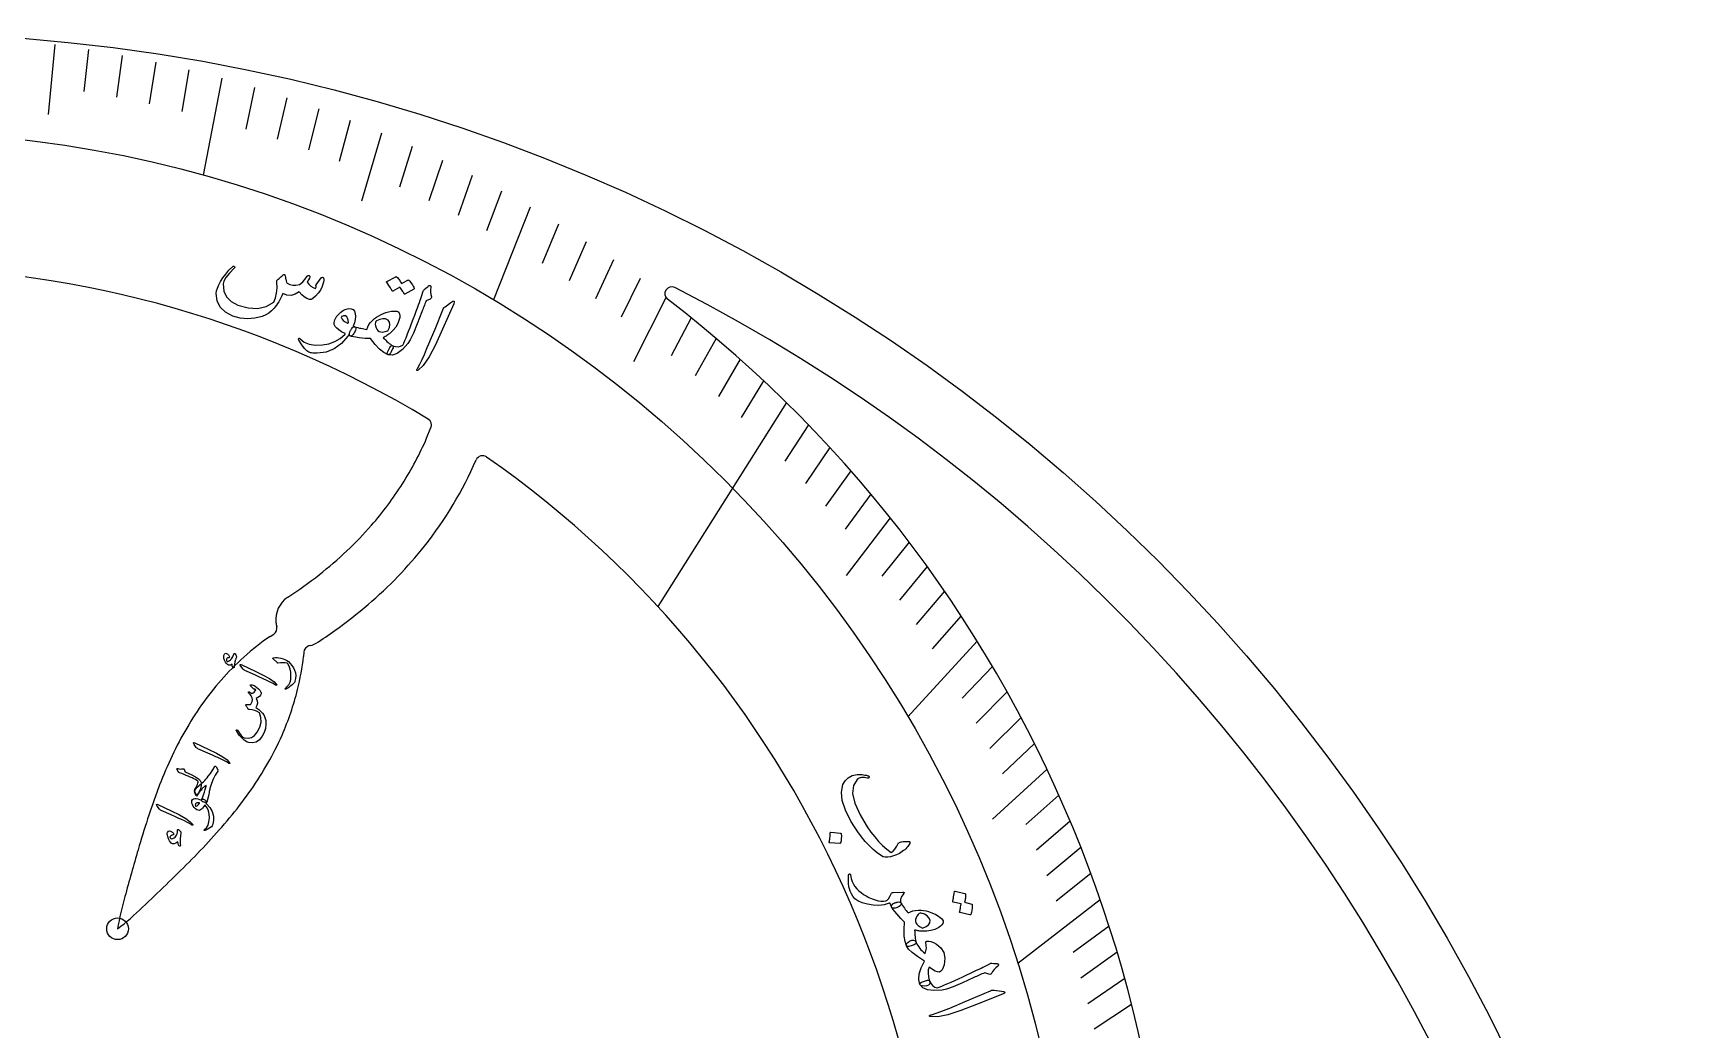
# Model space of a CAD drawing. Header units: millimetres. Extents: x -65 to 65, y -65 to 65.
# Drawn here: x 5.4 to 65, y 29 to 65 of the extents above; entities that cross this region are included whole.
import ezdxf

# ---------------------------------------------------------------- set-up
doc = ezdxf.new("R2010")
doc.units = ezdxf.units.MM
for name, color, linetype in [('CUT_INNER', 6, 'Continuous'), ('CUT_OUTER', 1, 'Continuous'), ('ENGRAVE', 7, 'Continuous'), ('ENGRAVE_FINE', 8, 'Continuous'), ('TEXT', 5, 'Continuous')]:
    doc.layers.add(name, color=color, linetype=linetype)

msp = doc.modelspace()

# ---------------------------------------------------------------- linework, layer by layer
at = {"layer": 'CUT_INNER'}
for points in [[(19.579, 50.387), (19.736, 50.772)], [(14.562, 44.65), (14.567, 44.654)], [(13.933, 43.243), (14.064, 43.325)], [(15.15, 42.674), (15.139, 42.52)], [(15.402, 42.916), (15.336, 42.898)]]:
    msp.add_lwpolyline(points, dxfattribs=at)
for centre, radius, start, end in [((0, 18.575), 37.975, 58.86644, 122.49135), ((0, 0), 62.692, 275.27413, 62.92436), ((28.421, 55.599), 0.25, 62.75391, 232.55859), ((0.001, 18.575), 46.424, 350.66261, 52.4902), ((19.505, 50.866), 0.25, 337.78128, 58.88672), ((8.406, 55.271), 12.194, 327.64715, 336.39217), ((8.435, 55.255), 14.111, 321.64925, 336.4067), ((21.596, 49.507), 0.25, 55.01953, 156.34065), ((0.001, 18.574), 37.975, 351.61294, 55.07947), ((8.324, 55.332), 12.296, 318.89403, 327.61014), ((7.671, 55.896), 13.159, 313.35032, 318.9157), ((6.869, 56.748), 14.329, 308.06467, 313.343), ((7.967, 55.624), 14.707, 315.98885, 321.65467), ((5.702, 58.249), 16.23, 303.1091, 308.04118), ((7.283, 56.288), 15.661, 310.56511, 315.98112), ((15.115, 43.847), 0.975, 124.557, 185.86473), ((6.367, 57.361), 17.071, 305.46598, 310.55976), ((13.931, 43.537), 0.25, 302.15075, 14.66923), ((14.946, 43.821), 0.804, 185.27168, 195.97488), ((19.275, 35.522), 9.389, 124.67953, 132.06381), ((15.115, 43.847), 0.975, 287.1214, 299.09205), ((11.073, 50.413), 8.684, 301.33185, 306.77057), ((19.758, 34.97), 10.122, 132.00273, 138.59518), ((5.808, 43.592), 9.392, 346.01775, 353.44478), ((15.399, 42.656), 0.25, 104.66923, 175.97425), ((20.048, 34.717), 10.506, 138.6052, 144.82507), ((4.998, 43.789), 10.226, 336.31897, 346.04619), ((20.828, 34.173), 11.457, 144.84643, 150.50533), ((22.546, 33.206), 13.43, 150.52262, 155.3602), ((4.393, 44.056), 10.887, 330.34174, 336.30851), ((25.87, 31.684), 17.085, 155.36868, 159.20185), ((3.172, 44.756), 12.295, 325.05207, 330.32142), ((32.289, 29.246), 23.952, 159.20177, 161.96322), ((0.958, 46.307), 14.998, 320.6964, 325.03912), ((45.941, 24.795), 38.31, 161.95507, 163.69653), ((-2.891, 49.46), 19.974, 317.40082, 320.69243), ((-10.077, 56.065), 29.735, 315.17221, 317.40479), ((80.765, 14.594), 74.598, 163.68517, 165.03544), ((-25.563, 71.441), 51.557, 313.89071, 315.18626), ((-48.043, 94.702), 83.906, 313.13851, 313.94083), ((18.198, 31.077), 9.899, 163.6964, 170.5822), ((2.398, 40.548), 9.902, 307.5474, 314.42357)]:
    msp.add_arc(centre, radius, start, end, dxfattribs=at)
at = {"layer": 'CUT_OUTER'}
msp.add_circle((0, 0), 65, dxfattribs=at)
at = {"layer": 'ENGRAVE'}
for points in [[(12.192, 63.37), (11.52, 59.874)], [(23.319, 58.718), (21.994, 55.38)], [(32.553, 51.675), (27.919, 44.318)], [(39.436, 43.072), (36.939, 40.345)], [(43.878, 33.743), (40.898, 31.451)]]:
    msp.add_lwpolyline(points, dxfattribs=at)
for centre, radius in [((0, 18.574), 42.877), ((8.432, 32.697), 0.39)]:
    msp.add_circle(centre, radius, dxfattribs=at)
at = {"layer": 'ENGRAVE_FINE'}
for points in [[(6.166, 64.589), (5.925, 62.063)], [(7.386, 64.409), (7.213, 62.896)], [(8.601, 64.196), (8.398, 62.687)], [(9.807, 63.952), (9.576, 62.446)], [(11.005, 63.677), (10.745, 62.175)], [(13.369, 63.033), (13.052, 61.54)], [(14.534, 62.666), (14.189, 61.178)], [(15.686, 62.27), (15.313, 60.788)], [(16.825, 61.844), (16.423, 60.368)], [(17.948, 61.39), (17.232, 58.941)], [(19.057, 60.908), (18.599, 59.446)], [(20.149, 60.4), (19.664, 58.945)], [(21.224, 59.865), (20.711, 58.418)], [(22.281, 59.304), (21.74, 57.865)], [(24.339, 58.109), (23.744, 56.688)], [(25.338, 57.476), (24.716, 56.065)], [(26.317, 56.821), (25.668, 55.42)], [(27.275, 56.143), (26.599, 54.753)], [(28.211, 55.446), (27.041, 53.146)], [(29.125, 54.728), (28.397, 53.36)], [(30.017, 53.991), (29.263, 52.635)], [(30.886, 53.236), (30.106, 51.892)], [(31.731, 52.464), (30.926, 51.132)], [(33.352, 50.87), (32.496, 49.565)], [(34.126, 50.051), (33.245, 48.76)], [(34.876, 49.218), (33.971, 47.941)], [(35.601, 48.372), (34.672, 47.11)], [(36.302, 47.514), (34.712, 45.434)], [(36.978, 46.645), (36.002, 45.413)], [(37.63, 45.766), (36.63, 44.549)], [(38.256, 44.876), (37.233, 43.676)], [(38.858, 43.978), (37.813, 42.795)], [(39.989, 42.16), (38.898, 41.01)], [(40.517, 41.24), (39.405, 40.108)], [(41.021, 40.315), (39.887, 39.201)], [(41.5, 39.385), (40.345, 38.289)], [(41.955, 38.451), (39.994, 36.654)], [(42.387, 37.514), (41.191, 36.456)], [(42.795, 36.574), (41.579, 35.535)], [(43.179, 35.631), (41.943, 34.612)], [(43.54, 34.688), (42.285, 33.688)], [(44.193, 32.798), (42.901, 31.839)], [(44.486, 31.854), (43.176, 30.915)], [(44.757, 30.91), (43.429, 29.993)], [(45.006, 29.968), (43.66, 29.072)]]:
    msp.add_lwpolyline(points, dxfattribs=at)
at = {"layer": 'TEXT'}
for points in [[(15.777, 56.168), (15.79, 56.181), (15.804, 56.19), (15.818, 56.192), (15.831, 56.189), (15.846, 56.181), (15.858, 56.169), (15.865, 56.155), (15.868, 56.138), (15.87, 56.082), (15.861, 56.017), (15.841, 55.943), (15.809, 55.861), (15.745, 55.732), (15.667, 55.617), (15.575, 55.515), (15.47, 55.427), (15.439, 55.408), (15.409, 55.396), (15.379, 55.391), (15.35, 55.393), (15.256, 55.425), (15.164, 55.483), (15.073, 55.565), (14.984, 55.672), (14.835, 55.579), (14.687, 55.536), (14.54, 55.544), (14.392, 55.603), (14.356, 55.524), (14.319, 55.45), (14.281, 55.379), (14.242, 55.312), (14.202, 55.249), (14.161, 55.188), (14.119, 55.131), (14.076, 55.076), (13.988, 54.982), (13.887, 54.901), (13.774, 54.835), (13.65, 54.784), (13.379, 54.716), (13.114, 54.694), (12.852, 54.72), (12.594, 54.792), (12.323, 54.93), (12.132, 55.112), (12.022, 55.339), (11.991, 55.611), (12.004, 55.702), (12.035, 55.803), (12.082, 55.917), (12.148, 56.042), (12.231, 56.175), (12.331, 56.309), (12.449, 56.444), (12.584, 56.579), (12.594, 56.587), (12.604, 56.592), (12.615, 56.593), (12.627, 56.59), (12.637, 56.586), (12.646, 56.58), (12.652, 56.572), (12.656, 56.563), (12.657, 56.552), (12.655, 56.541), (12.65, 56.531), (12.642, 56.521), (12.467, 56.339), (12.342, 56.184), (12.267, 56.054), (12.241, 55.951), (12.264, 55.698), (12.36, 55.486), (12.53, 55.317), (12.774, 55.188), (13.141, 55.085), (13.479, 55.068), (13.788, 55.138), (14.071, 55.297), (14.129, 55.451), (14.166, 55.622), (14.182, 55.811), (14.176, 56.018), (14.174, 56.04), (14.175, 56.058), (14.18, 56.073), (14.188, 56.084), (14.225, 56.119), (14.259, 56.151), (14.292, 56.182), (14.323, 56.21), (14.352, 56.235), (14.379, 56.257), (14.403, 56.276), (14.425, 56.291), (14.436, 56.297), (14.446, 56.297), (14.454, 56.292), (14.461, 56.282), (14.464, 56.275), (14.467, 56.264), (14.472, 56.25), (14.477, 56.232), (14.483, 56.211), (14.488, 56.186), (14.493, 56.158), (14.499, 56.127), (14.51, 56.067), (14.522, 56.022), (14.534, 55.992), (14.546, 55.977), (14.642, 55.93), (14.748, 55.908), (14.864, 55.911), (14.99, 55.938), (15.043, 55.968), (15.108, 56.027), (15.185, 56.114), (15.272, 56.23), (15.28, 56.241), (15.291, 56.249), (15.303, 56.254), (15.318, 56.255), (15.331, 56.255), (15.343, 56.252), (15.352, 56.246), (15.361, 56.238), (15.366, 56.209), (15.353, 56.162), (15.323, 56.098), (15.275, 56.017), (15.333, 55.939), (15.402, 55.874), (15.483, 55.823), (15.576, 55.786), (15.587, 55.814), (15.593, 55.838), (15.594, 55.858), (15.591, 55.873), (15.586, 55.889), (15.585, 55.902), (15.588, 55.914), (15.594, 55.925)], [(18.902, 56.094), (18.909, 56.097), (18.917, 56.096), (18.927, 56.093), (18.937, 56.086), (18.968, 56.054), (18.996, 56.021), (19.023, 55.986), (19.049, 55.952), (19.072, 55.916), (19.093, 55.878), (19.113, 55.839), (19.131, 55.799), (19.134, 55.788), (19.132, 55.779), (19.127, 55.771), (19.118, 55.764), (18.795, 55.581), (18.788, 55.579), (18.781, 55.583), (18.773, 55.592), (18.765, 55.605), (18.76, 55.616), (18.751, 55.632), (18.738, 55.653), (18.722, 55.68), (18.701, 55.711), (18.676, 55.749), (18.646, 55.792), (18.613, 55.842), (18.361, 55.697), (18.351, 55.694), (18.342, 55.697), (18.333, 55.705), (18.325, 55.72), (18.318, 55.732), (18.307, 55.752), (18.291, 55.778), (18.271, 55.81), (18.246, 55.85), (18.215, 55.897), (18.179, 55.951), (18.138, 56.012), (18.134, 56.02), (18.134, 56.027), (18.138, 56.032), (18.145, 56.036), (18.463, 56.212), (18.47, 56.215), (18.478, 56.214), (18.487, 56.211), (18.497, 56.205), (18.525, 56.179), (18.55, 56.152), (18.574, 56.124), (18.596, 56.094), (18.616, 56.064), (18.635, 56.033), (18.652, 56.002), (18.667, 55.97)], [(19.495, 55.757), (19.552, 55.803), (19.597, 55.839), (19.629, 55.866), (19.65, 55.884), (19.664, 55.895), (19.678, 55.901), (19.691, 55.901), (19.705, 55.897), (19.718, 55.887), (19.726, 55.874), (19.729, 55.858), (19.728, 55.839), (19.718, 55.744), (19.719, 55.654), (19.73, 55.569), (19.75, 55.488), (19.755, 55.464), (19.748, 55.442), (19.731, 55.423), (19.702, 55.407), (19.56, 55.34), (19.539, 55.287), (19.518, 55.234), (19.498, 55.183), (19.479, 55.133), (19.459, 55.083), (19.441, 55.035), (19.422, 54.987), (19.405, 54.941), (19.239, 54.508), (19.101, 54.176), (18.989, 53.942), (18.906, 53.807), (18.703, 53.59), (18.515, 53.449), (18.343, 53.385), (18.186, 53.397), (18.182, 53.399), (18.178, 53.401), (18.175, 53.403), (18.171, 53.405), (18.161, 53.436), (18.172, 53.49), (18.204, 53.566), (18.257, 53.664), (18.279, 53.699), (18.303, 53.721), (18.329, 53.729), (18.356, 53.723), (18.457, 53.694), (18.55, 53.687), (18.636, 53.703), (18.715, 53.742), (18.752, 53.819), (18.792, 53.908), (18.835, 54.009), (18.881, 54.121), (18.93, 54.245), (18.983, 54.379), (19.037, 54.524), (19.095, 54.679), (19.153, 54.831), (19.204, 54.968), (19.249, 55.09), (19.288, 55.197), (19.32, 55.288), (19.348, 55.364), (19.37, 55.424), (19.387, 55.468), (19.458, 55.694), (19.467, 55.715), (19.477, 55.733), (19.486, 55.747), (19.495, 55.757)], [(16.737, 54.066), (16.509, 53.802), (16.249, 53.612), (15.957, 53.496), (15.632, 53.454), (15.59, 53.454), (15.549, 53.455), (15.508, 53.458), (15.469, 53.462), (15.432, 53.467), (15.396, 53.474), (15.362, 53.483), (15.33, 53.494), (15.259, 53.539), (15.175, 53.625), (15.079, 53.752), (14.97, 53.921), (14.96, 53.943), (14.956, 53.961), (14.959, 53.976), (14.969, 53.988), (14.982, 53.995), (14.995, 53.995), (15.008, 53.988), (15.022, 53.974), (15.159, 53.852), (15.337, 53.775), (15.558, 53.743), (15.823, 53.754), (16.056, 53.798), (16.27, 53.877), (16.464, 53.991), (16.638, 54.14), (16.641, 54.147), (16.641, 54.153), (16.64, 54.159), (16.636, 54.163), (16.514, 54.229), (16.414, 54.293), (16.336, 54.356), (16.28, 54.417), (16.247, 54.488), (16.242, 54.567), (16.265, 54.655), (16.316, 54.751), (16.324, 54.764), (16.333, 54.776), (16.342, 54.788), (16.352, 54.8), (16.362, 54.813), (16.373, 54.826), (16.385, 54.84), (16.398, 54.853), (16.489, 54.94), (16.582, 55.004), (16.677, 55.046), (16.772, 55.065), (16.859, 55.059), (16.926, 55.028), (16.973, 54.97), (17.001, 54.886), (17.011, 54.783), (17.004, 54.673), (16.978, 54.555), (16.935, 54.43), (16.942, 54.426), (16.949, 54.423), (16.956, 54.421), (16.963, 54.419), (16.97, 54.416), (16.977, 54.414), (16.984, 54.411), (16.991, 54.407), (17.014, 54.39), (17.025, 54.365), (17.026, 54.332), (17.017, 54.291), (17.001, 54.249), (16.98, 54.208), (16.956, 54.168), (16.927, 54.13), (16.898, 54.099), (16.872, 54.078), (16.85, 54.069), (16.832, 54.071), (16.763, 54.104), (16.759, 54.097), (16.754, 54.089), (16.746, 54.079), (16.737, 54.066)], [(18.551, 54.952), (18.556, 54.95), (18.561, 54.947), (18.565, 54.944), (18.569, 54.941), (18.572, 54.938), (18.575, 54.935), (18.578, 54.932), (18.581, 54.928), (18.604, 54.874), (18.614, 54.813), (18.61, 54.745), (18.593, 54.669), (18.537, 54.526), (18.463, 54.397), (18.372, 54.282), (18.263, 54.181), (18.235, 54.159), (18.206, 54.137), (18.176, 54.115), (18.145, 54.094), (18.114, 54.074), (18.081, 54.054), (18.048, 54.034), (18.014, 54.015), (18.059, 53.968), (18.104, 53.923), (18.147, 53.882), (18.19, 53.844), (18.233, 53.809), (18.274, 53.777), (18.315, 53.748), (18.356, 53.723), (18.369, 53.709), (18.373, 53.686), (18.367, 53.653), (18.352, 53.61), (18.304, 53.507), (18.261, 53.437), (18.221, 53.401), (18.186, 53.397), (18.033, 53.477), (17.878, 53.602), (17.719, 53.771), (17.555, 53.984), (17.464, 53.986), (17.366, 53.991), (17.258, 54), (17.143, 54.013), (17.028, 54.029), (16.938, 54.044), (16.871, 54.058), (16.828, 54.073), (16.81, 54.088), (16.8, 54.111), (16.797, 54.144), (16.802, 54.185), (16.806, 54.208), (16.813, 54.23), (16.821, 54.251), (16.831, 54.271), (16.842, 54.291), (16.853, 54.31), (16.865, 54.329), (16.878, 54.348), (16.907, 54.38), (16.934, 54.401), (16.961, 54.409), (16.986, 54.405), (17.043, 54.39), (17.099, 54.376), (17.154, 54.363), (17.207, 54.352), (17.261, 54.341), (17.314, 54.332), (17.367, 54.323), (17.419, 54.315), (17.453, 54.401), (17.5, 54.484), (17.56, 54.565), (17.634, 54.643), (17.702, 54.701), (17.775, 54.755), (17.852, 54.803), (17.933, 54.846), (18.02, 54.884), (18.111, 54.917), (18.208, 54.944), (18.31, 54.965), (18.386, 54.974), (18.452, 54.975), (18.507, 54.968), (18.551, 54.952)], [(20.451, 55.288), (20.523, 55.334), (20.565, 55.341), (20.576, 55.309), (20.556, 55.238), (20.15, 54.317), (19.897, 53.754), (19.666, 53.32), (19.459, 53.015), (19.275, 52.839), (19.254, 52.828), (19.238, 52.825), (19.228, 52.828), (19.224, 52.839), (19.224, 52.853), (19.227, 52.869), (19.234, 52.887), (19.244, 52.908), (19.331, 53.062), (19.416, 53.23), (19.499, 53.411), (19.579, 53.606), (19.601, 53.656), (19.659, 53.793), (19.753, 54.017), (19.882, 54.327), (20.16, 55.019), (20.177, 55.054), (20.196, 55.085), (20.218, 55.111), (20.242, 55.132)], [(16.756, 54.563), (16.749, 54.649), (16.729, 54.717), (16.695, 54.766), (16.649, 54.797), (16.616, 54.803), (16.584, 54.803), (16.552, 54.796), (16.522, 54.783), (16.511, 54.775), (16.504, 54.763), (16.502, 54.747), (16.506, 54.728), (16.529, 54.677), (16.573, 54.629), (16.639, 54.583), (16.727, 54.54), (16.737, 54.538), (16.745, 54.541), (16.752, 54.549), (16.756, 54.563)], [(18.189, 54.65), (18.1, 54.689), (18.001, 54.697), (17.893, 54.675), (17.775, 54.623), (17.748, 54.6), (17.733, 54.562), (17.728, 54.51), (17.736, 54.442), (17.755, 54.373), (17.784, 54.316), (17.821, 54.271), (17.867, 54.24), (17.927, 54.221), (17.998, 54.218), (18.083, 54.232), (18.18, 54.261), (18.237, 54.385), (18.257, 54.492), (18.241, 54.58), (18.189, 54.65)], [(12.72, 42.498), (12.71, 42.471), (12.701, 42.446), (12.692, 42.422), (12.685, 42.401), (12.678, 42.382), (12.673, 42.364), (12.669, 42.349), (12.665, 42.335), (12.663, 42.321), (12.66, 42.304), (12.657, 42.285), (12.653, 42.262), (12.649, 42.236), (12.645, 42.207), (12.641, 42.175), (12.637, 42.14), (12.634, 42.126), (12.628, 42.116), (12.62, 42.111), (12.608, 42.109), (12.588, 42.116), (12.573, 42.139), (12.564, 42.179), (12.56, 42.236), (12.524, 42.216), (12.492, 42.204), (12.462, 42.2), (12.435, 42.205), (12.393, 42.228), (12.355, 42.264), (12.32, 42.315), (12.289, 42.379), (12.266, 42.446), (12.259, 42.506), (12.267, 42.559), (12.289, 42.604), (12.31, 42.624), (12.332, 42.633), (12.357, 42.631), (12.383, 42.616), (12.408, 42.596), (12.429, 42.573), (12.447, 42.55), (12.46, 42.525), (12.467, 42.503), (12.466, 42.488), (12.458, 42.478), (12.442, 42.474), (12.421, 42.472), (12.402, 42.465), (12.386, 42.455), (12.373, 42.44), (12.363, 42.422), (12.357, 42.404), (12.357, 42.386), (12.361, 42.368), (12.37, 42.352), (12.381, 42.342), (12.394, 42.338), (12.411, 42.341), (12.457, 42.36), (12.501, 42.391), (12.542, 42.433), (12.582, 42.487), (12.584, 42.492), (12.587, 42.498), (12.59, 42.505), (12.593, 42.512), (12.596, 42.52), (12.599, 42.529), (12.602, 42.538), (12.606, 42.548), (12.61, 42.559), (12.614, 42.569), (12.617, 42.578), (12.619, 42.586), (12.622, 42.593), (12.624, 42.599), (12.627, 42.604), (12.629, 42.608), (12.634, 42.615), (12.64, 42.62), (12.648, 42.623), (12.655, 42.623), (12.662, 42.622), (12.668, 42.62), (12.673, 42.617), (12.677, 42.612), (12.7, 42.574), (12.715, 42.542), (12.721, 42.517), (12.72, 42.498)], [(14.036, 42.439), (14.033, 42.442), (14.031, 42.445), (14.03, 42.448), (14.03, 42.45), (14.032, 42.456), (14.038, 42.461), (14.048, 42.465), (14.061, 42.469), (14.122, 42.479), (14.186, 42.481), (14.254, 42.474), (14.325, 42.458), (14.399, 42.435), (14.467, 42.407), (14.531, 42.373), (14.591, 42.334), (14.662, 42.27), (14.722, 42.196), (14.773, 42.114), (14.815, 42.023), (14.844, 41.926), (14.856, 41.828), (14.851, 41.729), (14.829, 41.629), (14.821, 41.603), (14.809, 41.58), (14.793, 41.559), (14.774, 41.54), (14.725, 41.5), (14.681, 41.463), (14.64, 41.431), (14.604, 41.403), (14.572, 41.379), (14.545, 41.36), (14.522, 41.345), (14.504, 41.335), (14.499, 41.333), (14.495, 41.333), (14.491, 41.333), (14.488, 41.334), (14.485, 41.337), (14.482, 41.34), (14.48, 41.343), (14.479, 41.347), (14.478, 41.352), (14.479, 41.356), (14.482, 41.361), (14.487, 41.365), (14.514, 41.392), (14.54, 41.419), (14.563, 41.444), (14.583, 41.47), (14.602, 41.495), (14.618, 41.52), (14.632, 41.545), (14.645, 41.57), (14.655, 41.596), (14.664, 41.624), (14.671, 41.654), (14.677, 41.686), (14.682, 41.72), (14.684, 41.756), (14.685, 41.794), (14.684, 41.835), (14.675, 41.953), (14.652, 42.062), (14.618, 42.163), (14.571, 42.255), (14.567, 42.262), (14.561, 42.267), (14.553, 42.272), (14.544, 42.276), (14.48, 42.288), (14.403, 42.292), (14.314, 42.289), (14.212, 42.278), (14.206, 42.278), (14.202, 42.279), (14.198, 42.28), (14.195, 42.283)], [(12.883, 42.169), (12.859, 42.208), (12.856, 42.23), (12.872, 42.234), (12.909, 42.222), (13.392, 41.991), (13.688, 41.849), (13.915, 41.72), (14.074, 41.606), (14.165, 41.505), (14.17, 41.493), (14.172, 41.485), (14.17, 41.48), (14.164, 41.478), (14.156, 41.478), (14.148, 41.48), (14.138, 41.484), (14.128, 41.489), (14.047, 41.538), (13.959, 41.585), (13.864, 41.632), (13.762, 41.678), (13.735, 41.691), (13.664, 41.724), (13.547, 41.777), (13.384, 41.851), (13.022, 42.013), (13.004, 42.023), (12.988, 42.033), (12.974, 42.045), (12.963, 42.058)], [(13.232, 41.454), (13.226, 41.462), (13.222, 41.469), (13.222, 41.477), (13.224, 41.483), (13.23, 41.491), (13.237, 41.496), (13.245, 41.498), (13.254, 41.499), (13.284, 41.495), (13.317, 41.486), (13.354, 41.469), (13.395, 41.447), (13.458, 41.404), (13.513, 41.354), (13.56, 41.298), (13.598, 41.236), (13.606, 41.219), (13.61, 41.202), (13.61, 41.186), (13.607, 41.17), (13.583, 41.123), (13.545, 41.079), (13.495, 41.038), (13.431, 41), (13.467, 40.914), (13.477, 40.832), (13.46, 40.755), (13.416, 40.682), (13.454, 40.656), (13.489, 40.63), (13.523, 40.604), (13.554, 40.577), (13.584, 40.551), (13.612, 40.524), (13.638, 40.496), (13.662, 40.468), (13.704, 40.413), (13.736, 40.352), (13.759, 40.286), (13.774, 40.214), (13.781, 40.062), (13.763, 39.917), (13.72, 39.778), (13.651, 39.646), (13.546, 39.514), (13.427, 39.431), (13.295, 39.398), (13.149, 39.413), (13.104, 39.43), (13.054, 39.458), (13.001, 39.496), (12.944, 39.545), (12.886, 39.604), (12.828, 39.672), (12.772, 39.749), (12.718, 39.836), (12.715, 39.842), (12.714, 39.847), (12.715, 39.853), (12.717, 39.859), (12.721, 39.864), (12.725, 39.868), (12.729, 39.87), (12.735, 39.871), (12.741, 39.87), (12.746, 39.868), (12.751, 39.864), (12.755, 39.859), (12.829, 39.747), (12.895, 39.664), (12.953, 39.609), (13.003, 39.584), (13.138, 39.567), (13.26, 39.594), (13.369, 39.667), (13.465, 39.783), (13.561, 39.969), (13.606, 40.148), (13.601, 40.32), (13.546, 40.485), (13.471, 40.529), (13.384, 40.565), (13.287, 40.59), (13.178, 40.607), (13.166, 40.607), (13.157, 40.61), (13.15, 40.614), (13.145, 40.619), (13.13, 40.641), (13.116, 40.663), (13.103, 40.683), (13.091, 40.701), (13.081, 40.719), (13.072, 40.735), (13.064, 40.749), (13.058, 40.762), (13.056, 40.768), (13.057, 40.773), (13.06, 40.777), (13.066, 40.78), (13.07, 40.781), (13.076, 40.782), (13.084, 40.782), (13.094, 40.784), (13.105, 40.785), (13.119, 40.785), (13.134, 40.785), (13.15, 40.785), (13.183, 40.786), (13.208, 40.788), (13.224, 40.791), (13.233, 40.796), (13.266, 40.842), (13.287, 40.896), (13.296, 40.957), (13.292, 41.025), (13.28, 41.056), (13.255, 41.094), (13.215, 41.142), (13.162, 41.197), (13.156, 41.202), (13.153, 41.208), (13.152, 41.215), (13.152, 41.223), (13.153, 41.23), (13.155, 41.235), (13.159, 41.24), (13.164, 41.243), (13.18, 41.243), (13.204, 41.233), (13.235, 41.212), (13.273, 41.18), (13.319, 41.204), (13.358, 41.235), (13.391, 41.274), (13.418, 41.319), (13.404, 41.327), (13.391, 41.332), (13.381, 41.334), (13.373, 41.334), (13.364, 41.332), (13.357, 41.333), (13.351, 41.335), (13.346, 41.34)], [(11.192, 39.349), (11.168, 39.387), (11.165, 39.409), (11.182, 39.413), (11.219, 39.401), (11.701, 39.17), (11.997, 39.028), (12.224, 38.899), (12.383, 38.785), (12.474, 38.684), (12.479, 38.673), (12.481, 38.664), (12.479, 38.659), (12.473, 38.657), (12.466, 38.657), (12.457, 38.659), (12.447, 38.663), (12.437, 38.669), (12.356, 38.717), (12.268, 38.764), (12.173, 38.811), (12.071, 38.857), (12.045, 38.87), (11.973, 38.903), (11.856, 38.956), (11.693, 39.031), (11.331, 39.192), (11.313, 39.202), (11.297, 39.212), (11.283, 39.224), (11.272, 39.237)], [(11.296, 38.05), (11.24, 38.078), (11.18, 38.107), (11.118, 38.136), (11.052, 38.167), (10.982, 38.199), (10.909, 38.231), (10.831, 38.264), (10.75, 38.298), (10.66, 38.322), (10.65, 38.328), (10.641, 38.334), (10.634, 38.342), (10.627, 38.352), (10.624, 38.357), (10.621, 38.364), (10.616, 38.372), (10.611, 38.383), (10.605, 38.396), (10.597, 38.41), (10.589, 38.426), (10.579, 38.444), (10.576, 38.45), (10.575, 38.456), (10.575, 38.462), (10.578, 38.468), (10.581, 38.471), (10.586, 38.473), (10.593, 38.473), (10.601, 38.472), (10.645, 38.462), (10.691, 38.459), (10.739, 38.462), (10.79, 38.47), (10.803, 38.471), (10.814, 38.468), (10.822, 38.461), (10.828, 38.449), (10.859, 38.378), (10.863, 38.371), (10.871, 38.363), (10.881, 38.356), (10.894, 38.349), (11.089, 38.26), (11.241, 38.18), (11.349, 38.11), (11.414, 38.048), (11.449, 37.969), (11.45, 37.867), (11.419, 37.743), (11.354, 37.597), (11.32, 37.548), (11.29, 37.533), (11.261, 37.551), (11.235, 37.602), (11.232, 37.61), (11.23, 37.618), (11.227, 37.625), (11.224, 37.633), (11.222, 37.64), (11.219, 37.647), (11.217, 37.654), (11.214, 37.66), (11.211, 37.675), (11.211, 37.69), (11.215, 37.705), (11.223, 37.721), (11.261, 37.789), (11.292, 37.851), (11.316, 37.906), (11.332, 37.955), (11.338, 37.984), (11.333, 38.01), (11.319, 38.032), (11.296, 38.05)], [(11.357, 37.848), (11.401, 37.883), (11.445, 37.92), (11.488, 37.96), (11.531, 38.003), (11.574, 38.048), (11.616, 38.095), (11.658, 38.144), (11.7, 38.196), (11.778, 38.296), (11.842, 38.388), (11.894, 38.471), (11.932, 38.545), (11.937, 38.553), (11.942, 38.558), (11.949, 38.561), (11.957, 38.561), (11.965, 38.559), (11.972, 38.555), (11.978, 38.55), (11.984, 38.542), (12.049, 38.427), (12.053, 38.417), (12.054, 38.407), (12.052, 38.397), (12.045, 38.386), (11.953, 38.239), (11.877, 38.091), (11.816, 37.943), (11.77, 37.793), (11.768, 37.785), (11.764, 37.77), (11.76, 37.749), (11.754, 37.722), (11.747, 37.688), (11.739, 37.648), (11.73, 37.602), (11.72, 37.55), (11.7, 37.448), (11.679, 37.366), (11.658, 37.302), (11.637, 37.258), (11.626, 37.249), (11.609, 37.246), (11.584, 37.25), (11.551, 37.258), (11.503, 37.281), (11.474, 37.305), (11.463, 37.331), (11.47, 37.36), (11.488, 37.399), (11.51, 37.457), (11.536, 37.534), (11.566, 37.63), (11.581, 37.678), (11.593, 37.72), (11.604, 37.757), (11.613, 37.787), (11.621, 37.812), (11.626, 37.83), (11.629, 37.841), (11.63, 37.847), (11.63, 37.849), (11.63, 37.851), (11.631, 37.853), (11.631, 37.854), (11.631, 37.855), (11.631, 37.856), (11.632, 37.858), (11.632, 37.858), (11.633, 37.866), (11.631, 37.87), (11.628, 37.87), (11.622, 37.867), (11.599, 37.852), (11.577, 37.835), (11.555, 37.816), (11.533, 37.796), (11.511, 37.775), (11.488, 37.751), (11.466, 37.727), (11.443, 37.7), (11.422, 37.674), (11.401, 37.648), (11.382, 37.622), (11.363, 37.595), (11.345, 37.569), (11.329, 37.543), (11.314, 37.517), (11.301, 37.492), (11.296, 37.486), (11.291, 37.483), (11.286, 37.483), (11.28, 37.487), (11.272, 37.496), (11.264, 37.506), (11.257, 37.516), (11.251, 37.527), (11.245, 37.538), (11.239, 37.55), (11.233, 37.563), (11.227, 37.577), (11.218, 37.604), (11.212, 37.629), (11.211, 37.651), (11.215, 37.67), (11.234, 37.713), (11.264, 37.758), (11.305, 37.803), (11.357, 37.848)], [(37.002, 35.779), (36.983, 35.739), (36.959, 35.7), (36.931, 35.661), (36.899, 35.624), (36.862, 35.586), (36.822, 35.55), (36.778, 35.515), (36.731, 35.48), (36.632, 35.418), (36.529, 35.367), (36.422, 35.326), (36.311, 35.296), (36.208, 35.28), (36.119, 35.279), (36.044, 35.293), (35.983, 35.323), (35.832, 35.437), (35.684, 35.562), (35.541, 35.7), (35.401, 35.851), (35.266, 36.014), (35.134, 36.19), (35.007, 36.378), (34.884, 36.58), (34.684, 36.973), (34.568, 37.322), (34.538, 37.63), (34.595, 37.896), (34.676, 38.038), (34.788, 38.147), (34.933, 38.22), (35.109, 38.258), (35.15, 38.261), (35.193, 38.262), (35.239, 38.26), (35.286, 38.256), (35.335, 38.25), (35.387, 38.242), (35.44, 38.232), (35.496, 38.219), (35.513, 38.214), (35.525, 38.206), (35.535, 38.195), (35.54, 38.182), (35.541, 38.172), (35.539, 38.161), (35.534, 38.151), (35.525, 38.141), (35.516, 38.133), (35.505, 38.128), (35.493, 38.127), (35.48, 38.13), (35.426, 38.141), (35.373, 38.148), (35.32, 38.151), (35.268, 38.15), (35.221, 38.143), (35.18, 38.13), (35.143, 38.111), (35.111, 38.086), (34.971, 37.862), (34.944, 37.575), (35.027, 37.222), (35.22, 36.803), (35.344, 36.582), (35.472, 36.377), (35.604, 36.186), (35.74, 36.01), (35.88, 35.848), (36.025, 35.701), (36.175, 35.568), (36.331, 35.449), (36.4, 35.5), (36.468, 35.574), (36.536, 35.672), (36.603, 35.794), (36.611, 35.801), (36.63, 35.809), (36.657, 35.818), (36.695, 35.828), (36.699, 35.828), (36.703, 35.828), (36.706, 35.829), (36.708, 35.83), (36.761, 35.84), (36.822, 35.847), (36.891, 35.85), (36.969, 35.851), (36.994, 35.847), (37.008, 35.834), (37.011, 35.811), (37.002, 35.779)], [(9.859, 37.124), (9.835, 37.163), (9.832, 37.184), (9.848, 37.189), (9.886, 37.177), (10.368, 36.946), (10.664, 36.803), (10.891, 36.675), (11.05, 36.56), (11.141, 36.46), (11.146, 36.448), (11.148, 36.44), (11.146, 36.435), (11.14, 36.433), (11.132, 36.433), (11.124, 36.435), (11.114, 36.438), (11.104, 36.444), (11.023, 36.493), (10.935, 36.54), (10.84, 36.587), (10.738, 36.633), (10.711, 36.646), (10.64, 36.679), (10.523, 36.732), (10.36, 36.806), (9.998, 36.968), (9.98, 36.977), (9.964, 36.988), (9.95, 37), (9.939, 37.013)], [(11.635, 37.208), (11.762, 37.072), (11.847, 36.922), (11.889, 36.757), (11.888, 36.577), (11.885, 36.554), (11.881, 36.531), (11.877, 36.51), (11.871, 36.488), (11.866, 36.468), (11.859, 36.449), (11.851, 36.431), (11.843, 36.414), (11.814, 36.377), (11.761, 36.337), (11.685, 36.292), (11.586, 36.244), (11.574, 36.239), (11.564, 36.239), (11.556, 36.241), (11.551, 36.247), (11.548, 36.255), (11.549, 36.262), (11.554, 36.269), (11.563, 36.276), (11.639, 36.342), (11.694, 36.434), (11.729, 36.553), (11.742, 36.698), (11.735, 36.827), (11.707, 36.947), (11.659, 37.057), (11.59, 37.159), (11.587, 37.16), (11.583, 37.161), (11.58, 37.16), (11.578, 37.159), (11.535, 37.097), (11.495, 37.047), (11.457, 37.008), (11.421, 36.982), (11.381, 36.968), (11.339, 36.97), (11.294, 36.987), (11.246, 37.02), (11.24, 37.025), (11.234, 37.031), (11.228, 37.036), (11.223, 37.042), (11.216, 37.048), (11.21, 37.055), (11.204, 37.062), (11.197, 37.07), (11.157, 37.124), (11.129, 37.177), (11.113, 37.229), (11.108, 37.28), (11.116, 37.326), (11.136, 37.359), (11.169, 37.381), (11.215, 37.391), (11.27, 37.391), (11.328, 37.381), (11.389, 37.361), (11.453, 37.332), (11.456, 37.336), (11.457, 37.339), (11.459, 37.343), (11.461, 37.347), (11.462, 37.35), (11.464, 37.354), (11.466, 37.357), (11.468, 37.361), (11.478, 37.372), (11.492, 37.377), (11.51, 37.376), (11.531, 37.369), (11.553, 37.358), (11.573, 37.346), (11.593, 37.33), (11.612, 37.313), (11.627, 37.296), (11.636, 37.281), (11.64, 37.269), (11.638, 37.259), (11.617, 37.224), (11.62, 37.222), (11.624, 37.218), (11.629, 37.214), (11.635, 37.208)], [(11.373, 37.244), (11.327, 37.245), (11.29, 37.237), (11.261, 37.223), (11.242, 37.2), (11.237, 37.183), (11.236, 37.165), (11.237, 37.148), (11.242, 37.132), (11.246, 37.125), (11.252, 37.121), (11.26, 37.119), (11.27, 37.12), (11.299, 37.129), (11.327, 37.15), (11.355, 37.183), (11.383, 37.227), (11.385, 37.233), (11.384, 37.237), (11.38, 37.241), (11.373, 37.244)], [(10.694, 36.213), (10.704, 36.201), (10.711, 36.189), (10.715, 36.177), (10.717, 36.167), (10.709, 36.123), (10.703, 36.075), (10.698, 36.024), (10.694, 35.969), (10.693, 35.909), (10.692, 35.846), (10.694, 35.779), (10.697, 35.707), (10.696, 35.696), (10.693, 35.687), (10.687, 35.681), (10.679, 35.677), (10.677, 35.677), (10.675, 35.676), (10.673, 35.676), (10.672, 35.677), (10.651, 35.688), (10.632, 35.719), (10.616, 35.769), (10.601, 35.838), (10.531, 35.79), (10.47, 35.766), (10.416, 35.764), (10.37, 35.787), (10.335, 35.821), (10.302, 35.872), (10.27, 35.939), (10.24, 36.022), (10.227, 36.072), (10.221, 36.115), (10.223, 36.149), (10.233, 36.175), (10.264, 36.213), (10.3, 36.229), (10.342, 36.224), (10.389, 36.199), (10.405, 36.186), (10.419, 36.171), (10.433, 36.153), (10.445, 36.132), (10.453, 36.113), (10.452, 36.098), (10.443, 36.087), (10.427, 36.08), (10.371, 36.06), (10.336, 36.036), (10.321, 36.008), (10.326, 35.975), (10.348, 35.948), (10.38, 35.939), (10.422, 35.949), (10.474, 35.978), (10.507, 36.004), (10.536, 36.036), (10.559, 36.074), (10.579, 36.118), (10.583, 36.133), (10.586, 36.151), (10.588, 36.17), (10.589, 36.19), (10.589, 36.201), (10.59, 36.212), (10.591, 36.222), (10.592, 36.231), (10.594, 36.24), (10.595, 36.249), (10.597, 36.256), (10.599, 36.263), (10.609, 36.277), (10.621, 36.281), (10.636, 36.274), (10.655, 36.257)], [(34.511, 36.142), (34.518, 36.14), (34.524, 36.136), (34.529, 36.128), (34.533, 36.118), (34.539, 36.035), (34.536, 35.953), (34.525, 35.871), (34.505, 35.791), (34.501, 35.781), (34.495, 35.775), (34.487, 35.772), (34.478, 35.772), (34.117, 35.798), (34.108, 35.8), (34.102, 35.807), (34.101, 35.819), (34.103, 35.834), (34.106, 35.848), (34.109, 35.869), (34.113, 35.897), (34.117, 35.933), (34.123, 35.977), (34.128, 36.03), (34.133, 36.091), (34.139, 36.16), (34.141, 36.17), (34.145, 36.176), (34.15, 36.179), (34.157, 36.178)], [(36.402, 34.009), (36.752, 34.02), (36.782, 34.018), (36.799, 34.01), (36.803, 33.998), (36.795, 33.981), (36.756, 33.928), (36.723, 33.878), (36.698, 33.833), (36.679, 33.792), (36.669, 33.751), (36.667, 33.71), (36.672, 33.669), (36.685, 33.628), (36.691, 33.584), (36.671, 33.543), (36.626, 33.505), (36.555, 33.47), (36.48, 33.446), (36.419, 33.441), (36.374, 33.455), (36.345, 33.488), (36.331, 33.517), (36.318, 33.548), (36.306, 33.579), (36.294, 33.611), (36.291, 33.615), (36.284, 33.618), (36.275, 33.62), (36.264, 33.62), (36.077, 33.565), (35.883, 33.541), (35.684, 33.547), (35.477, 33.583), (35.286, 33.638), (35.135, 33.704), (35.022, 33.782), (34.948, 33.871), (34.898, 33.963), (34.859, 34.05), (34.83, 34.133), (34.811, 34.21), (34.805, 34.25), (34.8, 34.293), (34.796, 34.339), (34.793, 34.389), (34.791, 34.441), (34.791, 34.497), (34.792, 34.557), (34.795, 34.619), (34.795, 34.635), (34.798, 34.648), (34.803, 34.658), (34.81, 34.665), (34.821, 34.673), (34.831, 34.677), (34.839, 34.677), (34.847, 34.673), (34.855, 34.668), (34.861, 34.66), (34.865, 34.651), (34.867, 34.639), (34.895, 34.517), (34.931, 34.406), (34.976, 34.308), (35.029, 34.223), (35.094, 34.143), (35.167, 34.07), (35.247, 34.002), (35.335, 33.939), (35.431, 33.882), (35.534, 33.829), (35.644, 33.781), (35.762, 33.738), (35.864, 33.711), (35.961, 33.695), (36.052, 33.692), (36.137, 33.701), (36.187, 33.73), (36.236, 33.783), (36.283, 33.86), (36.329, 33.961), (36.34, 33.98), (36.356, 33.994), (36.377, 34.004), (36.402, 34.009)], [(39.238, 33.59), (39.244, 33.587), (39.25, 33.581), (39.254, 33.573), (39.257, 33.561), (39.258, 33.516), (39.257, 33.472), (39.254, 33.429), (39.249, 33.386), (39.242, 33.344), (39.233, 33.302), (39.222, 33.26), (39.208, 33.218), (39.203, 33.208), (39.195, 33.203), (39.186, 33.2), (39.175, 33.201), (38.812, 33.282), (38.806, 33.286), (38.804, 33.294), (38.804, 33.305), (38.806, 33.321), (38.81, 33.332), (38.815, 33.35), (38.819, 33.374), (38.825, 33.405), (38.831, 33.443), (38.837, 33.487), (38.845, 33.539), (38.853, 33.598), (38.57, 33.661), (38.561, 33.665), (38.555, 33.673), (38.555, 33.685), (38.559, 33.702), (38.562, 33.716), (38.566, 33.738), (38.572, 33.768), (38.579, 33.806), (38.587, 33.852), (38.596, 33.907), (38.606, 33.971), (38.617, 34.044), (38.62, 34.052), (38.624, 34.057), (38.63, 34.059), (38.638, 34.057), (38.992, 33.973), (38.999, 33.97), (39.005, 33.964), (39.009, 33.956), (39.012, 33.944), (39.015, 33.907), (39.016, 33.87), (39.014, 33.833), (39.011, 33.797), (39.006, 33.761), (38.999, 33.725), (38.99, 33.691), (38.98, 33.656)], [(38.209, 32.982), (38.211, 32.977), (38.212, 32.971), (38.214, 32.967), (38.214, 32.962), (38.215, 32.958), (38.215, 32.953), (38.215, 32.949), (38.214, 32.944), (38.196, 32.889), (38.162, 32.837), (38.113, 32.789), (38.049, 32.745), (37.911, 32.677), (37.77, 32.631), (37.625, 32.607), (37.477, 32.606), (37.441, 32.608), (37.405, 32.612), (37.368, 32.616), (37.331, 32.621), (37.294, 32.627), (37.257, 32.634), (37.218, 32.642), (37.18, 32.651), (37.182, 32.586), (37.185, 32.523), (37.19, 32.463), (37.196, 32.406), (37.203, 32.351), (37.213, 32.3), (37.224, 32.251), (37.237, 32.205), (37.237, 32.186), (37.224, 32.166), (37.198, 32.145), (37.158, 32.124), (37.053, 32.08), (36.974, 32.057), (36.92, 32.057), (36.892, 32.078), (36.833, 32.24), (36.802, 32.437), (36.798, 32.669), (36.82, 32.938), (36.755, 32.999), (36.685, 33.069), (36.612, 33.148), (36.535, 33.236), (36.461, 33.325), (36.404, 33.397), (36.365, 33.452), (36.343, 33.492), (36.34, 33.515), (36.348, 33.539), (36.368, 33.565), (36.399, 33.593), (36.418, 33.606), (36.437, 33.618), (36.457, 33.628), (36.478, 33.636), (36.499, 33.644), (36.521, 33.65), (36.543, 33.656), (36.565, 33.661), (36.608, 33.666), (36.642, 33.663), (36.667, 33.651), (36.684, 33.632), (36.715, 33.582), (36.747, 33.534), (36.779, 33.488), (36.811, 33.443), (36.843, 33.399), (36.876, 33.357), (36.909, 33.314), (36.943, 33.273), (37.026, 33.314), (37.116, 33.344), (37.215, 33.363), (37.322, 33.371), (37.412, 33.368), (37.502, 33.358), (37.591, 33.342), (37.681, 33.32), (37.77, 33.29), (37.859, 33.252), (37.949, 33.207), (38.039, 33.154), (38.102, 33.11), (38.151, 33.066), (38.187, 33.024), (38.209, 32.982)], [(37.737, 33.003), (37.698, 33.091), (37.631, 33.164), (37.536, 33.221), (37.414, 33.261), (37.378, 33.263), (37.341, 33.245), (37.303, 33.209), (37.263, 33.154), (37.23, 33.089), (37.213, 33.028), (37.211, 32.97), (37.224, 32.916), (37.255, 32.862), (37.306, 32.812), (37.377, 32.765), (37.468, 32.721), (37.595, 32.775), (37.681, 32.84), (37.729, 32.916), (37.737, 33.003)], [(37.72, 30.804), (37.73, 30.745), (37.717, 30.699), (37.681, 30.666), (37.621, 30.645), (37.523, 30.634), (37.449, 30.638), (37.398, 30.657), (37.37, 30.691), (37.329, 30.872), (37.343, 31.072), (37.411, 31.291), (37.533, 31.532), (37.28, 31.694), (37.088, 31.839), (36.959, 31.966), (36.892, 32.078), (36.886, 32.122), (36.901, 32.164), (36.938, 32.207), (36.994, 32.249), (37.077, 32.286), (37.145, 32.291), (37.198, 32.264), (37.237, 32.205), (37.264, 32.148), (37.295, 32.094), (37.329, 32.042), (37.367, 31.991), (37.408, 31.943), (37.454, 31.897), (37.503, 31.853), (37.557, 31.811), (37.588, 31.897), (37.603, 31.993), (37.602, 32.099), (37.586, 32.215), (37.586, 32.227), (37.593, 32.236), (37.604, 32.244), (37.621, 32.25), (37.687, 32.253), (37.766, 32.237), (37.859, 32.202), (37.967, 32.148), (38.13, 32.012), (38.231, 31.842), (38.27, 31.639), (38.246, 31.403), (38.215, 31.297), (38.177, 31.218), (38.13, 31.165), (38.076, 31.139), (38.007, 31.14), (37.923, 31.17), (37.823, 31.229), (37.706, 31.316), (37.672, 31.215), (37.663, 31.096), (37.68, 30.959), (37.72, 30.804)], [(39.959, 31.458), (40.031, 31.451), (40.088, 31.445), (40.13, 31.442), (40.157, 31.441), (40.175, 31.438), (40.189, 31.433), (40.199, 31.423), (40.206, 31.411), (40.208, 31.395), (40.205, 31.38), (40.196, 31.366), (40.181, 31.353), (40.108, 31.293), (40.046, 31.228), (39.994, 31.16), (39.952, 31.087), (39.938, 31.066), (39.918, 31.055), (39.892, 31.054), (39.861, 31.063), (39.712, 31.115), (39.66, 31.091), (39.608, 31.069), (39.558, 31.046), (39.509, 31.024), (39.461, 31.002), (39.413, 30.98), (39.367, 30.959), (39.321, 30.938), (38.901, 30.746), (38.569, 30.605), (38.326, 30.517), (38.172, 30.478), (37.874, 30.466), (37.642, 30.497), (37.474, 30.572), (37.37, 30.691), (37.369, 30.695), (37.368, 30.698), (37.367, 30.702), (37.365, 30.706), (37.38, 30.736), (37.425, 30.767), (37.501, 30.799), (37.608, 30.832), (37.649, 30.841), (37.681, 30.839), (37.705, 30.827), (37.72, 30.804), (37.772, 30.713), (37.834, 30.643), (37.906, 30.594), (37.99, 30.567), (38.07, 30.596), (38.161, 30.631), (38.263, 30.672), (38.374, 30.72), (38.496, 30.774), (38.627, 30.833), (38.767, 30.898), (38.917, 30.969), (39.065, 31.037), (39.198, 31.099), (39.315, 31.154), (39.417, 31.203), (39.505, 31.246), (39.578, 31.28), (39.635, 31.308), (39.678, 31.327), (39.887, 31.439), (39.909, 31.448), (39.928, 31.453), (39.944, 31.457), (39.959, 31.458)], [(40.311, 30.453), (40.395, 30.436), (40.43, 30.411), (40.416, 30.381), (40.352, 30.345), (39.417, 29.972), (38.842, 29.747), (38.373, 29.599), (38.012, 29.527), (37.757, 29.529), (37.734, 29.537), (37.721, 29.545), (37.716, 29.554), (37.721, 29.565), (37.731, 29.575), (37.744, 29.584), (37.762, 29.592), (37.783, 29.6), (37.953, 29.649), (38.131, 29.71), (38.317, 29.781), (38.511, 29.863), (38.562, 29.884), (38.7, 29.941), (38.923, 30.035), (39.232, 30.166), (39.915, 30.465), (39.952, 30.479), (39.988, 30.487), (40.021, 30.49), (40.053, 30.489)]]:
    msp.add_lwpolyline(points, close=True, dxfattribs=at)

doc.saveas('drawing.dxf')
